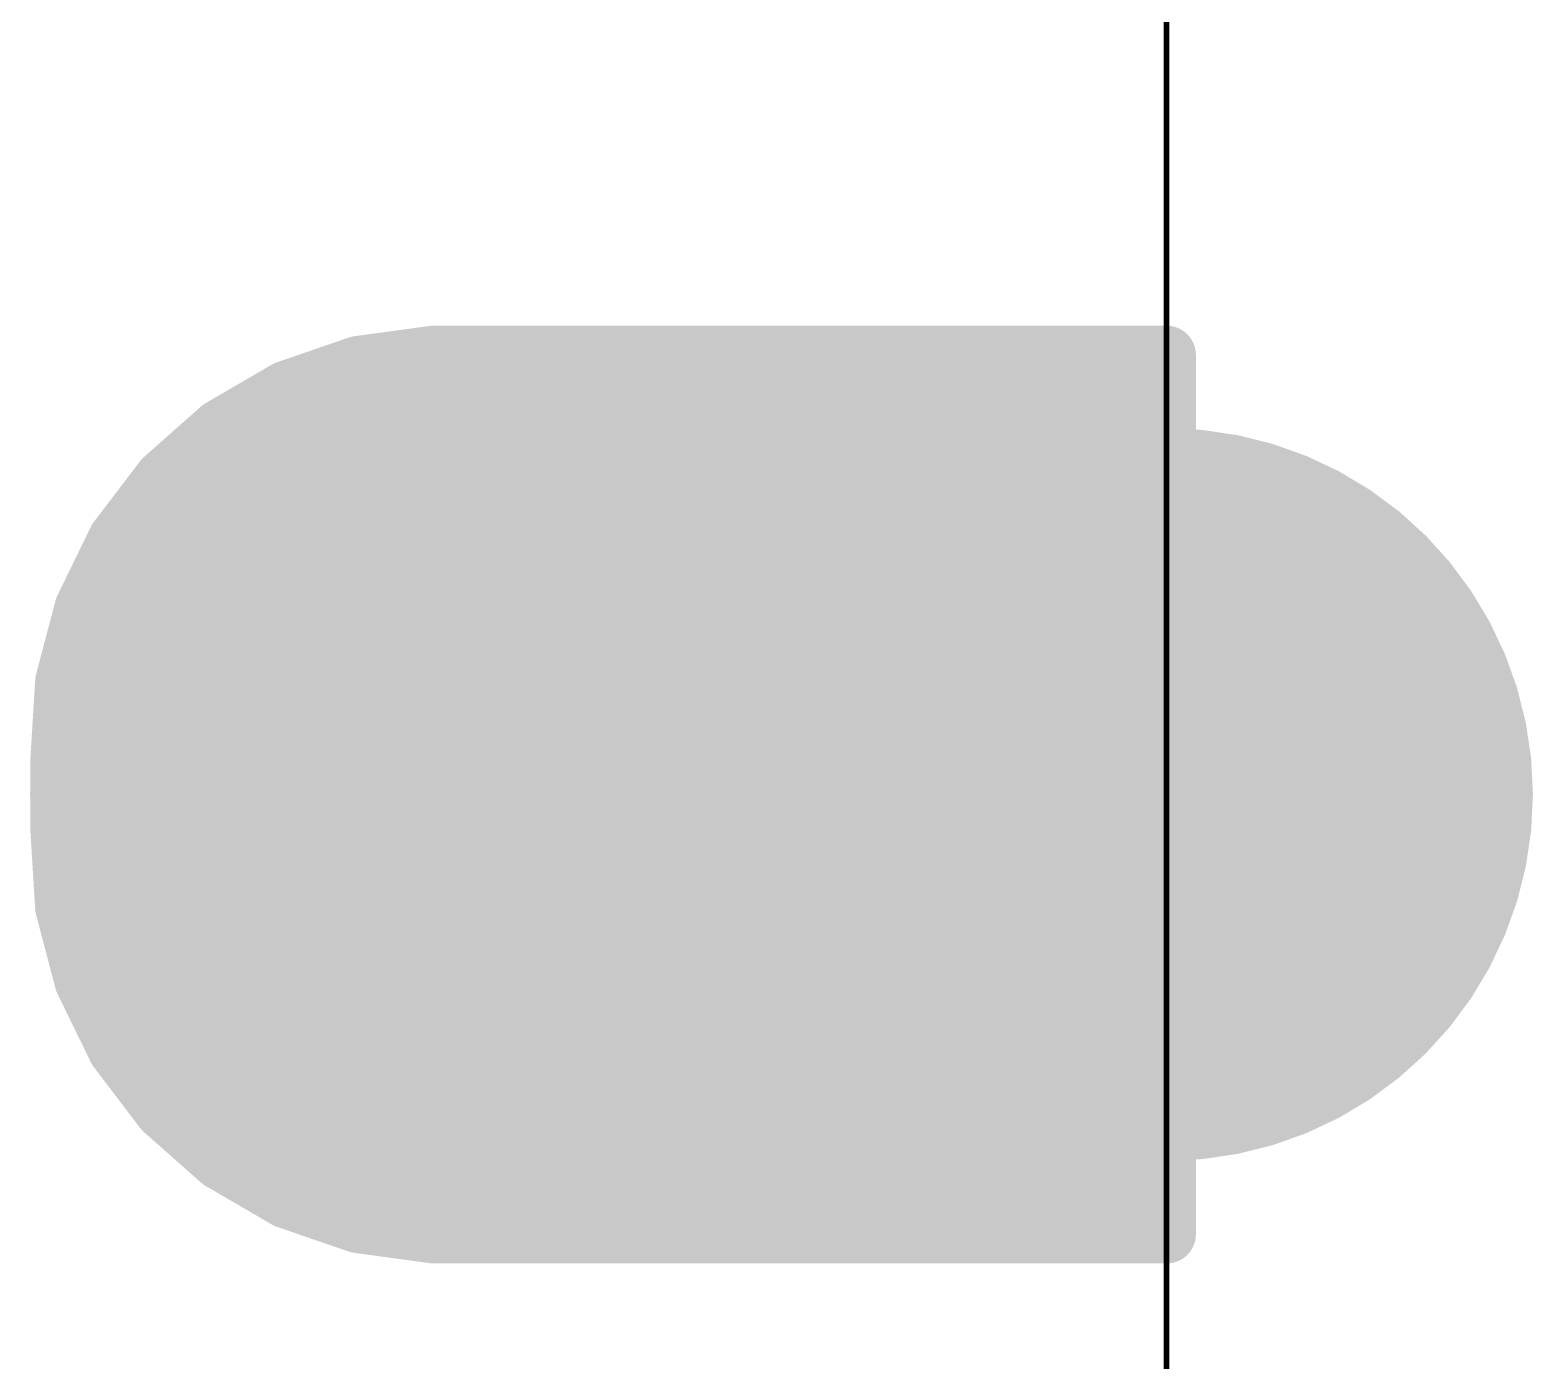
# Model space of a CAD drawing. Extents: x -1.3 to 17.8, y 13.1 to 34.3.
# Drawn here: x 15.175 to 17.78, y 17.687 to 19.994 of the extents above; entities that cross this region are included whole.
import ezdxf

# ---------------------------------------------------------------- set-up
doc = ezdxf.new("R2010")
doc.units = 0
for name, color, linetype in [('16', 175, 'CONTINUOUS'), ('17', 82, 'CONTINUOUS'), ('20', 213, 'CONTINUOUS')]:
    doc.layers.add(name, color=color, linetype=linetype)

# ---------------------------------------------------------------- blocks, each defined once
blk = doc.blocks.new('ROUNDP')
at = {"const_width": 0.5}
blk.add_lwpolyline([(0, -0.25, 1), (0, 0.25, 1), (0, -0.25)], format="xyb", dxfattribs=at)

msp = doc.modelspace()

# ---------------------------------------------------------------- linework, layer by layer
at = {"layer": '16', "const_width": 0.1016}
for points in [[(15.7441, 19.4132), (15.6192, 19.3702)], [(15.875, 19.431), (15.7441, 19.4132)], [(17.145, 19.431), (15.875, 19.431)], [(17.145, 17.907), (17.145, 19.431)], [(15.6192, 19.3702), (15.505, 19.3036)], [(17.145, 19.3802), (15.6483, 19.3802)], [(15.505, 19.3036), (15.4061, 19.2161)], [(17.145, 19.2786), (15.4768, 19.2786)], [(15.4061, 19.2161), (15.3261, 19.1109)], [(17.145, 19.177), (15.3764, 19.177)], [(15.3261, 19.1109), (15.2682, 18.9921)], [(17.145, 19.0754), (15.3088, 19.0754)], [(15.2682, 18.9921), (15.2346, 18.8644)], [(17.145, 18.9738), (15.2634, 18.9738)], [(15.2346, 18.8644), (15.2265, 18.7325)], [(17.145, 18.8722), (15.2366, 18.8722)], [(17.145, 18.7706), (15.2288, 18.7706)], [(15.2265, 18.7325), (15.2265, 18.6055)], [(17.145, 18.669), (15.2265, 18.669)], [(15.2265, 18.6055), (15.2346, 18.4736)], [(17.145, 18.5674), (15.2288, 18.5674)], [(15.2346, 18.4736), (15.2682, 18.3459)], [(17.145, 18.4658), (15.2366, 18.4658)], [(17.145, 18.3642), (15.2634, 18.3642)], [(15.2682, 18.3459), (15.3261, 18.2271)], [(17.145, 18.2626), (15.3088, 18.2626)], [(15.3261, 18.2271), (15.4061, 18.1219)], [(17.145, 18.161), (15.3764, 18.161)], [(15.4061, 18.1219), (15.505, 18.0344)], [(17.145, 18.0594), (15.4768, 18.0594)], [(15.505, 18.0344), (15.6192, 17.9678)], [(15.6192, 17.9678), (15.7441, 17.9248)], [(17.145, 17.9578), (15.6483, 17.9578)], [(15.7441, 17.9248), (15.875, 17.907)], [(15.875, 17.907), (17.145, 17.907)]]:
    msp.add_lwpolyline(points, dxfattribs=at)
at = {"layer": '16', "const_width": 0.0508}
for points in [[(15.7407, 19.4383, 1), (15.7475, 19.388)], [(15.7524, 19.3892, 1), (15.7358, 19.4372)], [(15.875, 19.4564, 1), (15.875, 19.4056)], [(15.8784, 19.4058, 1), (15.8716, 19.4562)], [(17.1704, 19.431, 1), (17.1196, 19.431)], [(17.145, 19.4056, 1), (17.145, 19.4564)], [(15.6109, 19.3942, 1), (15.6274, 19.3461)], [(15.632, 19.3482, 1), (15.6064, 19.3921)], [(15.6483, 19.4056, 1), (15.6483, 19.3548)], [(17.145, 19.3548, 1), (17.145, 19.4056)], [(15.4768, 19.304, 1), (15.4768, 19.2532)], [(15.4922, 19.3255, 1), (15.5178, 19.2817)], [(15.5219, 19.2846, 1), (15.4882, 19.3226)], [(17.145, 19.2532, 1), (17.145, 19.304)], [(15.3893, 19.2351, 1), (15.4229, 19.197)], [(15.4263, 19.2007, 1), (15.3859, 19.2314)], [(15.3764, 19.2024, 1), (15.3764, 19.1516)], [(17.145, 19.1516, 1), (17.145, 19.2024)], [(15.3059, 19.1263, 1), (15.3463, 19.0955)], [(15.3489, 19.0998, 1), (15.3033, 19.122)], [(15.3088, 19.1008, 1), (15.3088, 19.05)], [(17.145, 19.05, 1), (17.145, 19.1008)], [(15.2928, 18.9857, 1), (15.2436, 18.9986)], [(15.2634, 18.9992, 1), (15.2634, 18.9484)], [(15.2454, 19.0033, 1), (15.291, 18.981)], [(17.145, 18.9484, 1), (17.145, 18.9992)], [(15.2599, 18.8628, 1), (15.2092, 18.8659)], [(15.2366, 18.8976, 1), (15.2366, 18.8468)], [(17.145, 18.8468, 1), (17.145, 18.8976)], [(15.21, 18.8708, 1), (15.2591, 18.8579)], [(15.2288, 18.796, 1), (15.2288, 18.7452)], [(17.145, 18.7452, 1), (17.145, 18.796)], [(15.2519, 18.7325, 1), (15.2011, 18.7325)], [(15.2011, 18.734, 1), (15.2519, 18.731)], [(15.2265, 18.6944, 1), (15.2265, 18.6436)], [(17.145, 18.6436, 1), (17.145, 18.6944)], [(15.2519, 18.607, 1), (15.2011, 18.604)], [(15.2011, 18.6055, 1), (15.2519, 18.6055)], [(15.2288, 18.5928, 1), (15.2288, 18.542)], [(17.145, 18.542, 1), (17.145, 18.5928)], [(15.2591, 18.4801, 1), (15.21, 18.4672)], [(15.2092, 18.4721, 1), (15.2599, 18.4752)], [(15.2366, 18.4912, 1), (15.2366, 18.4404)], [(17.145, 18.4404, 1), (17.145, 18.4912)], [(15.2634, 18.3896, 1), (15.2634, 18.3388)], [(15.291, 18.357, 1), (15.2454, 18.3347)], [(17.145, 18.3388, 1), (17.145, 18.3896)], [(15.2436, 18.3394, 1), (15.2928, 18.3523)], [(15.3088, 18.288, 1), (15.3088, 18.2372)], [(17.145, 18.2372, 1), (17.145, 18.288)], [(15.3463, 18.2425, 1), (15.3059, 18.2117)], [(15.3033, 18.216, 1), (15.3489, 18.2382)], [(15.3764, 18.1864, 1), (15.3764, 18.1356)], [(17.145, 18.1356, 1), (17.145, 18.1864)], [(15.4229, 18.141, 1), (15.3893, 18.1029)], [(15.3859, 18.1066, 1), (15.4263, 18.1373)], [(15.4768, 18.0848, 1), (15.4768, 18.034)], [(17.145, 18.034, 1), (17.145, 18.0848)], [(15.5178, 18.0563, 1), (15.4922, 18.0125)], [(15.4882, 18.0154, 1), (15.5219, 18.0534)], [(15.6274, 17.9919, 1), (15.6109, 17.9438)], [(15.6064, 17.9459, 1), (15.632, 17.9898)], [(15.6483, 17.9832, 1), (15.6483, 17.9324)], [(17.145, 17.9324, 1), (17.145, 17.9832)], [(15.7475, 17.95, 1), (15.7407, 17.8997)], [(15.7358, 17.9008, 1), (15.7524, 17.9488)], [(15.875, 17.9324, 1), (15.875, 17.8816)], [(15.8716, 17.8818, 1), (15.8784, 17.9322)], [(17.145, 17.8816, 1), (17.145, 17.9324)], [(17.1196, 17.907, 1), (17.1704, 17.907)]]:
    msp.add_lwpolyline(points, format="xyb", dxfattribs=at)
at = {"layer": '20', "const_width": 0.01}
msp.add_lwpolyline([(17.145, 15.06), (17.145, 32.385)], dxfattribs=at)

# ---------------------------------------------------------------- block references
at = {"layer": '17'}
for p, xscale, yscale, rotation in [((15.875, 18.669), 1.4, 1.4, 180), ((17.145, 18.669), 1.27, 1.27, 90)]:
    msp.add_blockref('ROUNDP', p, dxfattribs=dict(at, xscale=xscale, yscale=yscale, rotation=rotation))

doc.saveas('drawing.dxf')
